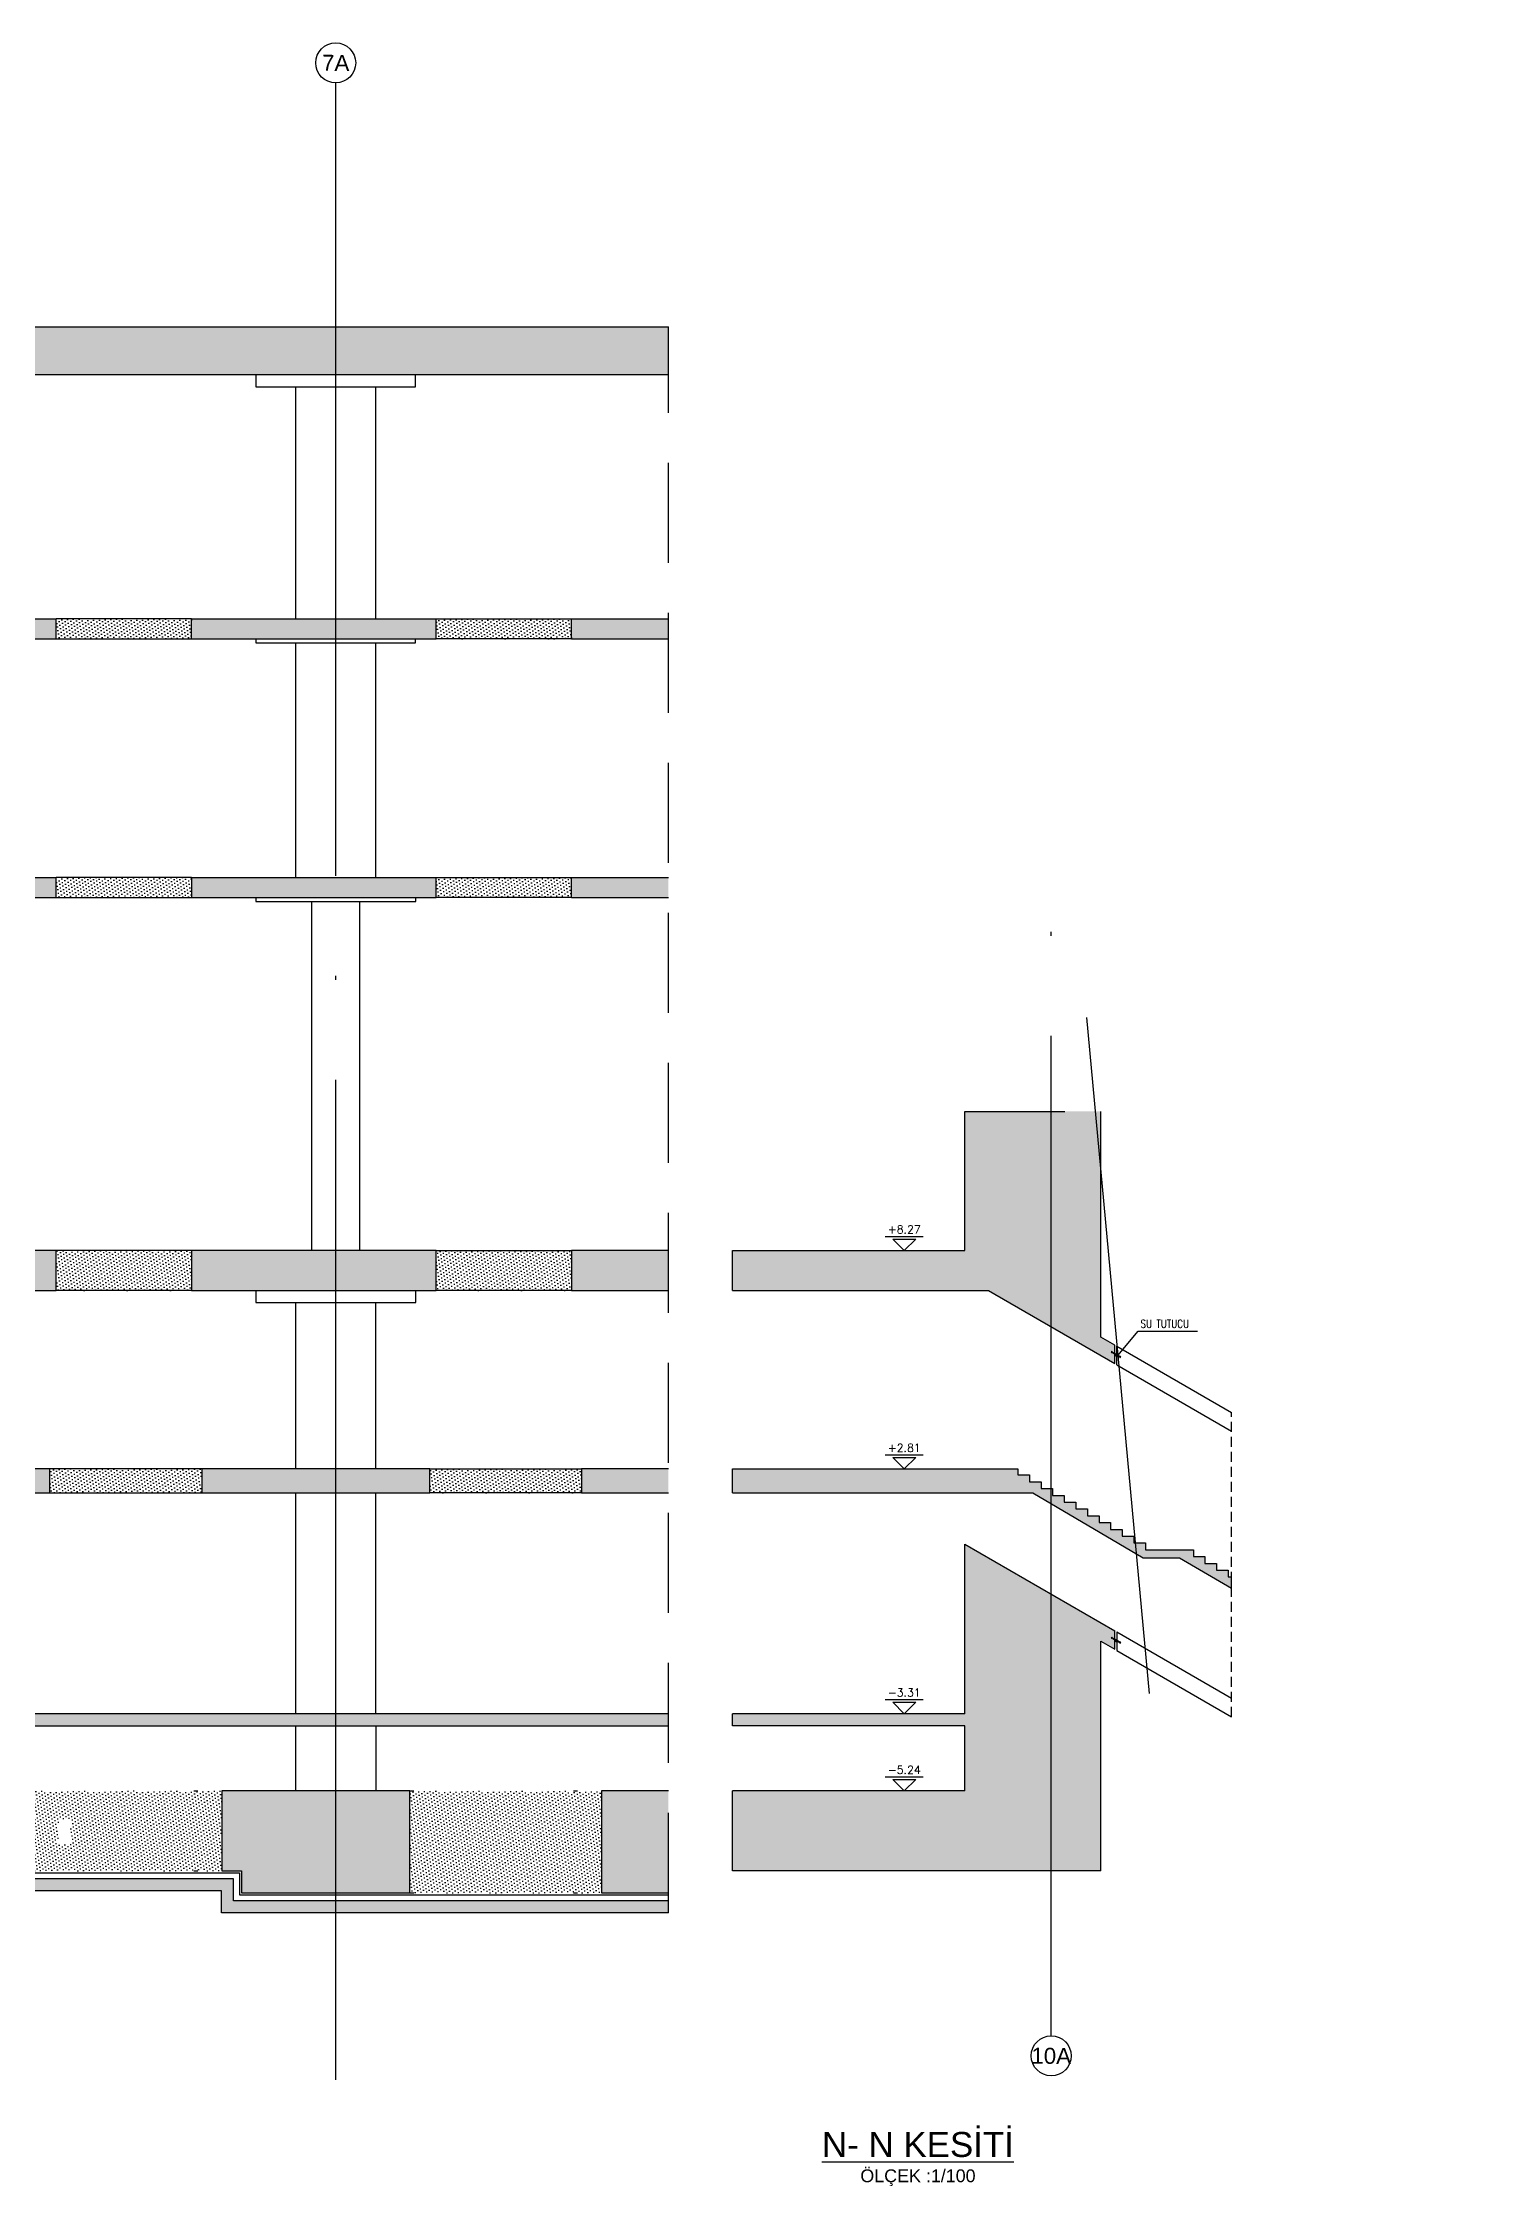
# Model space of a CAD drawing. Header units: millimetres. Extents: x 400408 to 401121, y 4543945 to 4544109.
# Drawn here: x 401084.9 to 401121, y 4543950.9 to 4544004.5 of the extents above; entities that cross this region are included whole.
import ezdxf
from ezdxf.enums import TextEntityAlignment as Align

# ---------------------------------------------------------------- set-up
doc = ezdxf.new("R2010")
doc.units = ezdxf.units.MM
for name, pattern in [('AKS', [3, 2.5, -0.25, 0, -0.25]), ('CIZGI', [0.4, 0.25, -0.15]), ('CONTINU', [0]), ('Dot', [4, 0, -4]), ('HIDDEN', [0.375, 0.25, -0.125]), ('UUC-ST-KAL-I05-101-U-000$0$ACAD_ISO05W100', [33, 24, -3, 0, -3, 0, -3])]:
    doc.linetypes.add(name, pattern=pattern)
for name, color, linetype in [('aks prota', 2, 'AKS'), ('caks prota', 4, 'Continuous'), ('görünüş prota', 4, 'Continuous'), ('kesik prota', 2, 'CIZGI'), ('kesit prota', 1, 'Continuous'), ('kesit tarama prota', 252, 'Continuous'), ('kolon tarama prota', 252, 'Continuous'), ('kot prota', 4, 'Continuous'), ('not yazısı prota', 6, 'Continuous'), ('not çizgisi prota', 4, 'Continuous'), ('PRT-CST-rc_level', 6, 'Continuous'), ('PRT-CST-rc_levermark', 4, 'Continuous'), ('st_s_ölçü', 4, 'Continuous'), ('t35 prota', 3, 'Continuous'), ('taks prota', 7, 'Continuous'), ('tplan prota', 7, 'Continuous'), ('UUC-ST-KAL-I05-101-U-000$0$st_s_su tutucu', 2, 'Continuous'), ('ölçü prota', 4, 'Continuous')]:
    doc.layers.add(name, color=color, linetype=linetype)
doc.styles.add('Arial', font='Arial.ttf')
doc.styles.add('OLCU', font='romanstw.shx')
doc.styles.add('TAKS', font='Arial Unicode.ttf')
doc.styles.add('TSIMPLEX', font='romanstw.shx')
doc.dimstyles.new('1-50', dxfattribs={"dimtxt": 10, "dimasz": 4, "dimexe": 4, "dimexo": 8, "dimgap": 4, "dimtad": 1, "dimdec": 1, "dimrnd": 0.05, "dimzin": 9, "dimdsep": 46, "dimtxsty": 'OLCU', "dimblk1": 'OBLIQUE', "dimblk2": 'OBLIQUE', "dimsah": 1, "dimcen": 2, "dimdle": 4, "dimclrd": 4, "dimclre": 4, "dimclrt": 3, "dimadec": 1, "dimazin": 0, "dimtfac": 1, "dimtdec": 1, "dimtix": 1, "dimtmove": 2, "dimatfit": 3, "dimldrblk": 'OBLIQUE', "dimfxl": 1, "dimtvp": 1, "dimtolj": 1, "dimtzin": 1, "dimarcsym": 0})
pattern_1 = [(36, (401064.47961, 4543652.329636), (-0.014547592, 0.087543451), [0, -0.079375])]
pattern_2 = [(36, (401043.88173, 4544117.26204), (-0.014547592, 0.08754345), [0, -0.079375])]

# ---------------------------------------------------------------- blocks, each defined once
blk = doc.blocks.new('G-G Kesiti')
at = {"layer": 'kesit tarama prota'}
h = blk.add_hatch(color=256, dxfattribs=at)
h.dxf.hatch_style = 1
h.paths.add_polyline_path([(401164.413, 4543997.121), (401164.413, 4543996.421), (401164.013, 4543996.421), (401164.013, 4543995.921), (401222.482, 4543995.921), (401222.482, 4543997.121)])
h = blk.add_hatch(color=256, dxfattribs=at)
h.dxf.hatch_style = 1
h.paths.add_polyline_path([(401166.413, 4543973.431), (401180.813, 4543973.431), (401180.813, 4543974.031), (401165.913, 4543974.031), (401165.913, 4543982.861), (401170.446, 4543982.861), (401170.446, 4543981.261), (401174.003, 4543981.261), (401186.336, 4543974.031), (401183.013, 4543974.031), (401183.013, 4543973.431), (401185.063, 4543973.431), (401185.063, 4543973.03), (401187.511, 4543973.03), (401187.511, 4543974.031), (401187.325, 4543974.031), (401185.444, 4543975.134), (401185.444, 4543976.041), (401186.3, 4543976.041), (401189.167, 4543974.361), (401189.167, 4543974.031), (401189.031, 4543974.031), (401189.031, 4543973.531), (401201.087, 4543966.571), (401205.159, 4543966.571), (401205.159, 4543967.971), (401207.013, 4543967.971), (401207.013, 4543968.571), (401201.524, 4543968.571), (401201.524, 4543968.371), (401201.224, 4543968.371), (401201.224, 4543968.761), (401200.934, 4543968.761), (401200.934, 4543968.931), (401200.644, 4543968.931), (401200.644, 4543969.101), (401200.354, 4543969.101), (401200.354, 4543969.271), (401200.064, 4543969.271), (401200.064, 4543969.441), (401199.774, 4543969.441), (401199.774, 4543969.611), (401199.484, 4543969.611), (401199.484, 4543969.781), (401199.194, 4543969.781), (401199.194, 4543969.951), (401198.904, 4543969.951), (401198.904, 4543970.121), (401198.614, 4543970.121), (401198.614, 4543970.291), (401198.324, 4543970.291), (401198.324, 4543970.461), (401198.034, 4543970.461), (401198.034, 4543970.631), (401197.744, 4543970.631), (401197.744, 4543970.801), (401197.454, 4543970.801), (401197.454, 4543970.971), (401197.164, 4543970.971), (401197.164, 4543971.141), (401195.964, 4543971.141), (401195.964, 4543971.311), (401195.674, 4543971.311), (401195.674, 4543971.481), (401195.384, 4543971.481), (401195.384, 4543971.651), (401195.094, 4543971.651), (401195.094, 4543971.821), (401194.804, 4543971.821), (401194.804, 4543971.991), (401194.514, 4543971.991), (401194.514, 4543972.161), (401194.224, 4543972.161), (401194.224, 4543972.331), (401193.934, 4543972.331), (401193.934, 4543972.501), (401193.644, 4543972.501), (401193.644, 4543972.671), (401193.354, 4543972.671), (401193.354, 4543972.841), (401193.064, 4543972.841), (401193.064, 4543973.011), (401192.774, 4543973.011), (401192.774, 4543973.181), (401192.484, 4543973.181), (401192.484, 4543973.351), (401192.194, 4543973.351), (401192.194, 4543973.521), (401191.904, 4543973.521), (401191.904, 4543973.691), (401190.704, 4543973.691), (401190.704, 4543973.861), (401190.414, 4543973.861), (401190.414, 4543974.031), (401190.124, 4543974.031), (401190.124, 4543974.201), (401189.834, 4543974.201), (401189.834, 4543974.371), (401189.544, 4543974.371), (401189.544, 4543974.541), (401189.254, 4543974.541), (401189.254, 4543974.711), (401188.964, 4543974.711), (401188.964, 4543974.881), (401188.674, 4543974.881), (401188.674, 4543975.051), (401188.384, 4543975.051), (401188.384, 4543975.221), (401188.094, 4543975.221), (401188.094, 4543975.391), (401187.804, 4543975.391), (401187.804, 4543975.561), (401187.514, 4543975.561), (401187.514, 4543975.731), (401187.224, 4543975.731), (401187.224, 4543975.901), (401186.934, 4543975.901), (401186.934, 4543976.071), (401186.644, 4543976.071), (401186.644, 4543976.241), (401185.444, 4543976.241), (401185.444, 4543976.411), (401185.154, 4543976.411), (401185.154, 4543976.581), (401184.864, 4543976.581), (401184.864, 4543976.751), (401184.574, 4543976.751), (401184.574, 4543976.921), (401184.284, 4543976.921), (401184.284, 4543977.091), (401183.994, 4543977.091), (401183.994, 4543977.261), (401183.704, 4543977.261), (401183.704, 4543977.431), (401183.414, 4543977.431), (401183.414, 4543977.601), (401183.124, 4543977.601), (401183.124, 4543977.771), (401182.834, 4543977.771), (401182.834, 4543977.941), (401182.544, 4543977.941), (401182.544, 4543978.111), (401182.254, 4543978.111), (401182.254, 4543978.281), (401181.964, 4543978.281), (401181.964, 4543978.451), (401181.674, 4543978.451), (401181.674, 4543978.621), (401180.474, 4543978.621), (401180.474, 4543978.791), (401180.184, 4543978.791), (401180.184, 4543978.961), (401179.894, 4543978.961), (401179.894, 4543979.131), (401179.604, 4543979.131), (401179.604, 4543979.301), (401179.314, 4543979.301), (401179.314, 4543979.471), (401179.024, 4543979.471), (401179.024, 4543979.641), (401178.734, 4543979.641), (401178.734, 4543979.811), (401178.444, 4543979.811), (401178.444, 4543979.981), (401178.154, 4543979.981), (401178.154, 4543980.151), (401177.864, 4543980.151), (401177.864, 4543980.321), (401177.574, 4543980.321), (401177.574, 4543980.491), (401177.284, 4543980.491), (401177.284, 4543980.661), (401176.994, 4543980.661), (401176.994, 4543980.831), (401176.704, 4543980.831), (401176.704, 4543981.001), (401175.504, 4543981.001), (401175.504, 4543981.171), (401175.214, 4543981.171), (401175.214, 4543981.341), (401174.924, 4543981.341), (401174.924, 4543981.511), (401174.634, 4543981.511), (401174.634, 4543981.681), (401174.344, 4543981.681), (401174.344, 4543981.851), (401174.054, 4543981.851), (401174.054, 4543982.021), (401173.764, 4543982.021), (401173.764, 4543982.191), (401173.474, 4543982.191), (401173.474, 4543982.361), (401173.184, 4543982.361), (401173.184, 4543982.531), (401172.894, 4543982.531), (401172.894, 4543982.701), (401172.604, 4543982.701), (401172.604, 4543982.871), (401172.314, 4543982.871), (401172.314, 4543983.041), (401172.024, 4543983.041), (401172.024, 4543983.211), (401171.734, 4543983.211), (401171.734, 4543983.361), (401165.913, 4543983.361), (401165.913, 4543989.321), (401180.813, 4543989.321), (401180.813, 4543989.821), (401164.013, 4543989.821), (401164.013, 4543989.321), (401164.413, 4543989.321), (401164.413, 4543958.521), (401180.313, 4543958.521), (401180.313, 4543960.521), (401166.413, 4543960.521), (401166.413, 4543962.151), (401198.755, 4543962.151), (401198.755, 4543960.521), (401199.255, 4543960.521), (401199.255, 4543962.459), (401197.359, 4543963.554), (401197.359, 4543964.311), (401198.215, 4543964.311), (401201.449, 4543962.415), (401201.449, 4543960.521), (401201.749, 4543960.521), (401201.749, 4543962.051), (401202.244, 4543962.051), (401202.244, 4543962.251), (401204.555, 4543962.251), (401204.555, 4543960.521), (401201.813, 4543960.521), (401201.813, 4543958.521), (401206.513, 4543958.521), (401206.513, 4543960.521), (401204.855, 4543960.521), (401204.855, 4543962.151), (401222.482, 4543962.151), (401222.482, 4543962.451), (401202.044, 4543962.451), (401202.044, 4543962.251), (401201.749, 4543962.251), (401201.749, 4543962.641), (401201.459, 4543962.641), (401201.459, 4543962.811), (401201.169, 4543962.811), (401201.169, 4543962.981), (401200.879, 4543962.981), (401200.879, 4543963.151), (401200.589, 4543963.151), (401200.589, 4543963.321), (401200.299, 4543963.321), (401200.299, 4543963.491), (401200.009, 4543963.491), (401200.009, 4543963.661), (401199.719, 4543963.661), (401199.719, 4543963.831), (401199.429, 4543963.831), (401199.429, 4543964.001), (401199.139, 4543964.001), (401199.139, 4543964.171), (401198.849, 4543964.171), (401198.849, 4543964.341), (401198.559, 4543964.341), (401198.559, 4543964.511), (401197.359, 4543964.511), (401197.359, 4543964.681), (401197.069, 4543964.681), (401197.069, 4543964.851), (401196.779, 4543964.851), (401196.779, 4543965.021), (401196.489, 4543965.021), (401196.489, 4543965.191), (401196.199, 4543965.191), (401196.199, 4543965.361), (401195.909, 4543965.361), (401195.909, 4543965.531), (401195.619, 4543965.531), (401195.619, 4543965.701), (401195.329, 4543965.701), (401195.329, 4543965.871), (401195.039, 4543965.871), (401195.039, 4543966.041), (401194.749, 4543966.041), (401194.749, 4543966.211), (401194.459, 4543966.211), (401194.459, 4543966.381), (401194.169, 4543966.381), (401194.169, 4543966.551), (401192.969, 4543966.551), (401192.969, 4543966.721), (401192.679, 4543966.721), (401192.679, 4543966.891), (401192.389, 4543966.891), (401192.389, 4543967.061), (401192.099, 4543967.061), (401192.099, 4543967.231), (401191.809, 4543967.231), (401191.809, 4543967.401), (401191.519, 4543967.401), (401191.519, 4543967.571), (401191.229, 4543967.571), (401191.229, 4543967.741), (401190.939, 4543967.741), (401190.939, 4543967.911), (401190.649, 4543967.911), (401190.649, 4543968.081), (401190.359, 4543968.081), (401190.359, 4543968.251), (401190.069, 4543968.251), (401190.069, 4543968.421), (401189.779, 4543968.421), (401189.779, 4543968.571), (401183.013, 4543968.571), (401183.013, 4543967.971), (401186.813, 4543967.971), (401186.813, 4543966.571), (401191.133, 4543966.571), (401198.269, 4543962.451), (401166.413, 4543962.451), (401166.413, 4543967.971), (401180.813, 4543967.971), (401180.813, 4543968.571), (401166.413, 4543968.571)])
h.paths.add_polyline_path([(401170.946, 4543981.761), (401170.946, 4543983.161), (401171.424, 4543983.161), (401173.812, 4543981.761)], flags=16)
h.paths.add_polyline_path([(401180.474, 4543978.047), (401180.474, 4543978.421), (401181.33, 4543978.421), (401185.144, 4543976.185), (401185.144, 4543975.31)], flags=16)
h.paths.add_polyline_path([(401187.413, 4543968.371), (401189.469, 4543968.371), (401191.266, 4543967.318), (401191.266, 4543967.071), (401187.413, 4543967.071)], flags=16)
h.paths.add_polyline_path([(401190.694, 4543973.149), (401190.694, 4543973.491), (401191.56, 4543973.491), (401195.664, 4543971.085), (401195.664, 4543970.279)], flags=16)
h.paths.add_polyline_path([(401192.969, 4543966.351), (401193.825, 4543966.351), (401197.059, 4543964.455), (401197.059, 4543963.727), (401192.969, 4543966.088)], flags=16)
h.paths.add_polyline_path([(401195.964, 4543970.941), (401196.82, 4543970.941), (401200.924, 4543968.535), (401200.924, 4543967.243), (401195.964, 4543970.106)], flags=16)
h.paths.add_polyline_path([(401201.224, 4543968.171), (401201.724, 4543968.171), (401201.724, 4543968.371), (401204.559, 4543968.371), (401204.559, 4543967.071), (401201.224, 4543967.071)], flags=16)
h = blk.add_hatch(color=256, dxfattribs=at)
h.dxf.hatch_style = 1
h.paths.add_polyline_path([(401207.175, 4543989.821), (401201.059, 4543989.821), (401201.059, 4543989.321), (401207.175, 4543989.321)])
h = blk.add_hatch(dxfattribs=at)
h.set_pattern_fill('DOTS', color=2, scale=0.05, angle=36)
h.set_pattern_definition(pattern_1)
h.paths.add_polyline_path([(401210.559, 4543989.821), (401207.175, 4543989.821), (401207.175, 4543989.321), (401210.559, 4543989.321)])
h = blk.add_hatch(color=256, dxfattribs=at)
h.dxf.hatch_style = 1
h.paths.add_polyline_path([(401216.675, 4543989.821), (401210.559, 4543989.821), (401210.559, 4543989.321), (401216.675, 4543989.321)])
h = blk.add_hatch(dxfattribs=at)
h.set_pattern_fill('DOTS', color=2, scale=0.05, angle=36)
h.set_pattern_definition(pattern_1)
h.paths.add_polyline_path([(401220.059, 4543989.821), (401216.675, 4543989.821), (401216.675, 4543989.321), (401220.059, 4543989.321)])
h = blk.add_hatch(color=256, dxfattribs=at)
h.dxf.hatch_style = 1
h.paths.add_polyline_path([(401222.482, 4543989.821), (401220.059, 4543989.821), (401220.059, 4543989.321), (401222.482, 4543989.321)])
h = blk.add_hatch(color=256, dxfattribs=at)
h.dxf.hatch_style = 1
h.paths.add_polyline_path([(401207.175, 4543983.361), (401201.059, 4543983.361), (401201.059, 4543982.861), (401207.175, 4543982.861)])
h = blk.add_hatch(dxfattribs=at)
h.set_pattern_fill('DOTS', color=2, scale=0.05, angle=36)
h.set_pattern_definition(pattern_1)
h.paths.add_polyline_path([(401210.559, 4543983.361), (401207.175, 4543983.361), (401207.175, 4543982.861), (401210.559, 4543982.861)])
h = blk.add_hatch(color=256, dxfattribs=at)
h.dxf.hatch_style = 1
h.paths.add_polyline_path([(401216.675, 4543983.361), (401210.559, 4543983.361), (401210.559, 4543982.861), (401216.675, 4543982.861)])
h = blk.add_hatch(dxfattribs=at)
h.set_pattern_fill('DOTS', color=2, scale=0.05, angle=36)
h.set_pattern_definition(pattern_1)
h.paths.add_polyline_path([(401220.059, 4543983.361), (401216.675, 4543983.361), (401216.675, 4543982.861), (401220.059, 4543982.861)])
h = blk.add_hatch(color=256, dxfattribs=at)
h.dxf.hatch_style = 1
h.paths.add_polyline_path([(401222.482, 4543983.361), (401220.059, 4543983.361), (401220.059, 4543982.861), (401222.482, 4543982.861)])
h = blk.add_hatch(color=256, dxfattribs=at)
h.dxf.hatch_style = 1
h.paths.add_polyline_path([(401207.175, 4543974.031), (401201.059, 4543974.031), (401201.059, 4543973.031), (401207.175, 4543973.031)])
h = blk.add_hatch(dxfattribs=at)
h.set_pattern_fill('DOTS', color=2, scale=0.05, angle=36)
h.set_pattern_definition(pattern_1)
h.paths.add_polyline_path([(401210.559, 4543974.031), (401207.175, 4543974.031), (401207.175, 4543973.031), (401210.559, 4543973.031)])
h = blk.add_hatch(color=256, dxfattribs=at)
h.dxf.hatch_style = 1
h.paths.add_polyline_path([(401216.675, 4543974.031), (401210.559, 4543974.031), (401210.559, 4543973.031), (401216.675, 4543973.031)])
h = blk.add_hatch(dxfattribs=at)
h.set_pattern_fill('DOTS', color=2, scale=0.05, angle=36)
h.set_pattern_definition(pattern_1)
h.paths.add_polyline_path([(401220.059, 4543974.031), (401216.675, 4543974.031), (401216.675, 4543973.031), (401220.059, 4543973.031)])
h = blk.add_hatch(color=256, dxfattribs=at)
h.dxf.hatch_style = 1
h.paths.add_polyline_path([(401222.482, 4543974.031), (401220.059, 4543974.031), (401220.059, 4543973.031), (401222.482, 4543973.031)])
h = blk.add_hatch(dxfattribs=at)
h.set_pattern_fill('DOTS', color=2, scale=0.05, angle=36)
h.set_pattern_definition(pattern_1)
h.paths.add_polyline_path([(401210.813, 4543968.571), (401207.013, 4543968.571), (401207.013, 4543967.971), (401210.813, 4543967.971)])
h = blk.add_hatch(color=256, dxfattribs=at)
h.dxf.hatch_style = 1
h.paths.add_polyline_path([(401216.513, 4543968.571), (401210.813, 4543968.571), (401210.813, 4543967.971), (401216.513, 4543967.971)])
h = blk.add_hatch(dxfattribs=at)
h.set_pattern_fill('DOTS', color=2, scale=0.05, angle=36)
h.set_pattern_definition(pattern_1)
h.paths.add_polyline_path([(401220.313, 4543968.571), (401216.513, 4543968.571), (401216.513, 4543967.971), (401220.313, 4543967.971)])
h = blk.add_hatch(color=256, dxfattribs=at)
h.dxf.hatch_style = 1
h.paths.add_polyline_path([(401222.482, 4543968.571), (401220.313, 4543968.571), (401220.313, 4543967.971), (401222.482, 4543967.971)])
h = blk.add_hatch(dxfattribs=at)
h.set_pattern_fill('DOTS', color=2, scale=0.05, angle=36)
h.set_pattern_definition(pattern_2)
h.paths.add_polyline_path([(401211.313, 4543960.521), (401206.513, 4543960.521), (401206.513, 4543958.521), (401211.313, 4543958.521)])
h.paths.add_polyline_path([(401207.525, 4543959.214), (401207.525, 4543959.829), (401207.225, 4543959.829), (401207.225, 4543959.214)], flags=16)
h = blk.add_hatch(color=256, dxfattribs=at)
h.dxf.hatch_style = 1
h.paths.add_polyline_path([(401216.013, 4543960.521), (401211.313, 4543960.521), (401211.313, 4543958.521), (401211.805, 4543958.521), (401211.805, 4543957.971), (401216.013, 4543957.971)])
h = blk.add_hatch(dxfattribs=at)
h.set_pattern_fill('DOTS', color=2, scale=0.05, angle=36)
h.set_pattern_definition(pattern_2)
h.paths.add_polyline_path([(401220.813, 4543960.521), (401216.013, 4543960.521), (401216.013, 4543957.971), (401220.813, 4543957.971)])
h = blk.add_hatch(color=256, dxfattribs=at)
h.dxf.hatch_style = 1
h.paths.add_polyline_path([(401222.482, 4543960.521), (401220.813, 4543960.521), (401220.813, 4543957.971), (401222.482, 4543957.971)])
h = blk.add_hatch(dxfattribs=at)
h.set_pattern_fill('AR-CONC', color=253, scale=0.001)
h.set_pattern_definition([(50, (401043.88173, 4544117.26204), (0.18218467, -0.01593909), [0.01905, -0.20955]), (355, (401043.88173, 4544117.26204), (-0.03524342, 0.19105685), [0.01524, -0.16764058]), (100.451445, (401043.89692, 4544117.26071), (0.14694125, 0.17511775), [0.01619001, -0.17809024]), (46.1842, (401043.88173, 4544117.31284), (0.27107904, -0.04204233), [0.028575, -0.314325]), (96.63556, (401043.90432, 4544117.30934), (0.23740413, 0.24742612), [0.02428502, -0.2671356]), (351.18415, (401043.88173, 4544117.31284), (0.23740413, 0.24742612), [0.02285997, -0.25145973]), (21, (401043.90713, 4544117.30014), (0.15161439, -0.1022652), [0.01905, -0.20955]), (326, (401043.90713, 4544117.30014), (0.06180203, 0.18418797), [0.01524, -0.16764]), (71.451445, (401043.91977, 4544117.29162), (0.21341642, 0.08192277), [0.01619001, -0.17808994]), (37.5, (401043.881733, 4544117.26204), (0.003088603, 0.084555039), [0, -0.165608, 0, -0.17018, 0, -0.168275]), (7.5, (401043.88173, 4544117.26204), (0.066819663, 0.100180575), [0, -0.097028, 0, -0.161798, 0, -0.064135]), (327.5, (401043.82509, 4544117.26204), (0.135590595, -0.005728744), [0, -0.0635, 0, -0.19812, 0, -0.26289]), (317.5, (401043.79969, 4544117.26204), (0.14812918, 0.02542649), [0, -0.08255, 0, -0.131572, 0, -0.18669])])
h.paths.add_polyline_path([(401211.605, 4543958.321), (401163.613, 4543958.321), (401163.613, 4543958.021), (401211.305, 4543958.021), (401211.305, 4543957.471), (401222.482, 4543957.471), (401222.482, 4543957.771), (401211.605, 4543957.771)])
at = {"layer": 'aks prota', "ltscale": 10}
blk.add_line((401214.163, 4543953.299), (401214.163, 4544003.223), dxfattribs=at)
at = {"layer": 'caks prota', "ltscale": 0.05}
blk.add_circle((401214.163, 4544003.723), 0.5, dxfattribs=at)
at = {"layer": 'görünüş prota'}
for p, q in [((401213.163, 4543989.821), (401213.163, 4543995.621)), ((401215.163, 4543989.821), (401215.163, 4543995.621)), ((401213.163, 4543983.361), (401213.163, 4543989.221)), ((401215.163, 4543983.361), (401215.163, 4543989.221)), ((401213.563, 4543974.031), (401213.563, 4543982.761)), ((401214.763, 4543974.031), (401214.763, 4543982.761)), ((401213.163, 4543968.571), (401213.163, 4543972.731)), ((401215.163, 4543968.571), (401215.163, 4543972.731)), ((401213.163, 4543962.451), (401213.163, 4543967.971)), ((401215.163, 4543962.451), (401215.163, 4543967.971)), ((401213.163, 4543960.521), (401213.163, 4543962.151)), ((401215.163, 4543962.151), (401215.163, 4543960.521))]:
    blk.add_line(p, q, dxfattribs=at)
for points in [[(401212.161, 4543995.921), (401212.161, 4543995.621), (401216.161, 4543995.621), (401216.161, 4543995.921)], [(401210.559, 4543989.821), (401207.175, 4543989.821)], [(401216.675, 4543989.821), (401220.059, 4543989.821)], [(401207.175, 4543989.321), (401210.559, 4543989.321)], [(401212.161, 4543989.321), (401212.161, 4543989.221), (401216.161, 4543989.221), (401216.161, 4543989.321)], [(401220.059, 4543989.321), (401216.675, 4543989.321)], [(401210.559, 4543983.361), (401207.175, 4543983.361)], [(401216.675, 4543983.361), (401220.059, 4543983.361)], [(401207.175, 4543982.861), (401210.559, 4543982.861)], [(401212.163, 4543982.861), (401212.163, 4543982.761), (401216.163, 4543982.761), (401216.163, 4543982.861)], [(401220.059, 4543982.861), (401216.675, 4543982.861)], [(401210.559, 4543974.031), (401207.175, 4543974.031)], [(401216.675, 4543974.031), (401220.059, 4543974.031)], [(401210.559, 4543973.031), (401207.175, 4543973.031)], [(401220.059, 4543973.031), (401216.675, 4543973.031)], [(401210.813, 4543968.571), (401207.013, 4543968.571)], [(401216.513, 4543968.571), (401220.313, 4543968.571)], [(401207.013, 4543967.971), (401210.813, 4543967.971)], [(401220.313, 4543967.971), (401216.513, 4543967.971)], [(401222.482, 4543957.771), (401211.605, 4543957.771), (401211.605, 4543958.321), (401163.613, 4543958.321)], [(401222.482, 4543957.471), (401211.305, 4543957.471), (401211.305, 4543958.021), (401163.613, 4543958.021)]]:
    blk.add_lwpolyline(points, dxfattribs=at)
at = {"layer": 'görünüş prota', "color": 4, "linetype": 'Dot'}
for points in [[(401206.513, 4543960.521), (401211.313, 4543960.521)], [(401216.013, 4543960.521), (401220.813, 4543960.521)], [(401206.513, 4543958.521), (401211.313, 4543958.521)], [(401216.013, 4543957.971), (401220.813, 4543957.971)]]:
    blk.add_lwpolyline(points, dxfattribs=at)
at = {"layer": 'kesik prota', "linetype": 'HIDDEN', "ltscale": 10}
blk.add_lwpolyline([(401222.482, 4543957.471), (401222.482, 4543997.121)], dxfattribs=at)
at = {"layer": 'kesit prota', "color": 1}
for p, q in [((401164.413, 4543997.121), (401222.482, 4543997.121)), ((401201.059, 4543989.821), (401207.175, 4543989.821)), ((401207.175, 4543989.321), (401207.175, 4543989.821)), ((401210.559, 4543989.821), (401216.675, 4543989.821)), ((401210.559, 4543989.321), (401210.559, 4543989.821)), ((401216.675, 4543989.321), (401216.675, 4543989.821)), ((401220.059, 4543989.821), (401222.482, 4543989.821)), ((401220.059, 4543989.321), (401220.059, 4543989.821)), ((401201.059, 4543989.321), (401207.175, 4543989.321)), ((401210.559, 4543989.321), (401216.675, 4543989.321)), ((401220.059, 4543989.321), (401222.482, 4543989.321)), ((401201.059, 4543983.361), (401207.175, 4543983.361)), ((401207.175, 4543982.861), (401207.175, 4543983.361)), ((401210.559, 4543983.361), (401216.675, 4543983.361)), ((401210.559, 4543983.361), (401210.559, 4543982.861)), ((401216.675, 4543982.861), (401216.675, 4543983.361)), ((401220.059, 4543983.361), (401222.482, 4543983.361)), ((401220.059, 4543982.861), (401220.059, 4543983.361)), ((401201.059, 4543982.861), (401207.175, 4543982.861)), ((401210.559, 4543982.861), (401216.675, 4543982.861)), ((401220.059, 4543982.861), (401222.482, 4543982.861)), ((401204.855, 4543962.151), (401222.482, 4543962.151))]:
    blk.add_line(p, q, dxfattribs=at)
at = {"layer": 'kesit prota'}
blk.add_lwpolyline([(401222.482, 4543995.921), (401164.013, 4543995.921), (401164.013, 4543996.421), (401164.413, 4543996.421), (401164.413, 4543997.121)], dxfattribs=at)
at = {"layer": 'kesit prota', "color": 1}
for points in [[(401205.159, 4543967.971), (401207.013, 4543967.971), (401207.013, 4543968.571), (401201.524, 4543968.571)], [(401222.482, 4543974.031), (401220.059, 4543974.031), (401220.059, 4543973.031), (401222.482, 4543973.031)], [(401222.482, 4543962.451), (401202.044, 4543962.451)], [(401222.482, 4543968.571), (401220.313, 4543968.571), (401220.313, 4543967.971), (401222.482, 4543967.971)], [(401211.805, 4543957.971), (401216.013, 4543957.971), (401216.013, 4543960.521), (401211.313, 4543960.521), (401211.313, 4543958.521), (401211.805, 4543958.521), (401211.805, 4543957.971)], [(401222.482, 4543960.521), (401220.813, 4543960.521), (401220.813, 4543957.971)], [(401220.813, 4543957.971), (401222.482, 4543957.971)]]:
    blk.add_lwpolyline(points, dxfattribs=at)
for points in [[(401201.059, 4543973.031), (401207.175, 4543973.031), (401207.175, 4543974.031), (401201.059, 4543974.031)], [(401210.559, 4543973.031), (401216.675, 4543973.031), (401216.675, 4543974.031), (401210.559, 4543974.031)], [(401210.813, 4543967.971), (401216.513, 4543967.971), (401216.513, 4543968.571), (401210.813, 4543968.571)]]:
    blk.add_lwpolyline(points, close=True, dxfattribs=at)
at = {"layer": 'kesit tarama prota'}
blk.add_lwpolyline([(401222.482, 4543962.151), (401222.482, 4543962.451)], dxfattribs=at)
at = {"layer": 'ölçü prota'}
for points in [[(401212.163, 4543973.031), (401212.163, 4543972.731), (401216.163, 4543972.731), (401216.163, 4543973.031)], [(401163.613, 4543958.471), (401211.755, 4543958.471), (401211.755, 4543957.921), (401222.482, 4543957.921)]]:
    blk.add_lwpolyline(points, dxfattribs=at)
at = {"layer": 'taks prota', "style": 'TAKS'}
blk.add_text('7A', height=0.4, rotation=359.5052, dxfattribs=at).set_placement((401214.163, 4544003.723), align=Align.MIDDLE_CENTER)
blk = doc.blocks.new('KOTK5')
at = {"layer": 'PRT-CST-rc_levermark'}
blk.add_line((217, 160), (-213, 160), dxfattribs=at)
blk.add_lwpolyline([(130, 130), (-130, 130), (0, 0)], close=True, dxfattribs=at)
at = {"layer": 'PRT-CST-rc_level', "style": 'OLCU'}
blk.add_attdef('000.00', text='', height=90, dxfattribs=at).set_placement((0, 193), align=Align.CENTER)
blk = doc.blocks.new('_Oblique')
at = {"layer": 'st_s_ölçü', "lineweight": -2}
blk.add_line((-0.5, -0.5), (0.5, 0.5), dxfattribs=at)
blk = doc.blocks.new('N-N Kesiti')
at = {"layer": 'kesit tarama prota'}
h = blk.add_hatch(color=256, dxfattribs=at)
h.dxf.hatch_style = 1
h.paths.add_polyline_path([(401321.297, 4543947.56), (401315.485, 4543947.56), (401315.485, 4543946.56), (401321.887, 4543946.56), (401325.046, 4543944.736), (401325.046, 4543945.198), (401324.7, 4543945.398), (401324.7, 4543951.038), (401321.297, 4543951.038)])
h = blk.add_hatch(color=256, dxfattribs=at)
h.dxf.hatch_style = 1
h.paths.add_polyline_path([(401321.297, 4543941.5), (401322.996, 4543941.5), (401325.759, 4543939.88), (401326.669, 4543939.88), (401327.969, 4543939.118), (401327.969, 4543939.4), (401327.884, 4543939.4), (401327.884, 4543939.57), (401327.594, 4543939.57), (401327.594, 4543939.74), (401327.304, 4543939.74), (401327.304, 4543939.91), (401327.014, 4543939.91), (401327.014, 4543940.08), (401325.814, 4543940.08), (401325.814, 4543940.25), (401325.524, 4543940.25), (401325.524, 4543940.42), (401325.234, 4543940.42), (401325.234, 4543940.59), (401324.944, 4543940.59), (401324.944, 4543940.76), (401324.654, 4543940.76), (401324.654, 4543940.93), (401324.364, 4543940.93), (401324.364, 4543941.1), (401324.074, 4543941.1), (401324.074, 4543941.27), (401323.784, 4543941.27), (401323.784, 4543941.44), (401323.494, 4543941.44), (401323.494, 4543941.61), (401323.204, 4543941.61), (401323.204, 4543941.78), (401322.914, 4543941.78), (401322.914, 4543941.95), (401322.624, 4543941.95), (401322.624, 4543942.1), (401315.485, 4543942.1), (401315.485, 4543941.5)])
h = blk.add_hatch(color=256, dxfattribs=at)
h.dxf.hatch_style = 1
h.paths.add_polyline_path([(401324.7, 4543937.794), (401325.046, 4543937.594), (401325.046, 4543938.056), (401321.297, 4543940.221), (401321.297, 4543935.98), (401315.485, 4543935.98), (401315.485, 4543935.68), (401321.297, 4543935.68), (401321.297, 4543934.05), (401315.485, 4543934.05), (401315.485, 4543932.05), (401324.7, 4543932.05)])
at = {"layer": 'aks prota', "ltscale": 10}
blk.add_line((401323.458, 4543927.929), (401323.458, 4543956.643), dxfattribs=at)
at = {"layer": 'caks prota', "ltscale": 0.05}
blk.add_circle((401323.458, 4543927.429), 0.5, dxfattribs=at)
at = {"layer": 'kesik prota', "ltscale": 10}
for p, q in [((401315.485, 4543946.56), (401315.485, 4543947.56)), ((401315.485, 4543941.5), (401315.485, 4543942.1))]:
    blk.add_line(p, q, dxfattribs=at)
for points in [[(401321.297, 4543951.038), (401324.7, 4543951.038)], [(401315.485, 4543935.68), (401315.485, 4543935.98)], [(401315.485, 4543932.05), (401315.485, 4543934.05)]]:
    blk.add_lwpolyline(points, dxfattribs=at)
at = {"layer": 'kesit prota', "color": 1}
for p, q in [((401324.7, 4543945.398), (401324.7, 4543951.038)), ((401321.297, 4543935.98), (401321.297, 4543940.221)), ((401321.297, 4543934.05), (401321.297, 4543935.68))]:
    blk.add_line(p, q, dxfattribs=at)
for points in [[(401315.485, 4543947.56), (401321.297, 4543947.56), (401321.297, 4543951.038)], [(401315.485, 4543946.56), (401321.887, 4543946.56), (401325.046, 4543944.736), (401325.046, 4543945.198), (401324.7, 4543945.398)], [(401315.485, 4543942.1), (401322.624, 4543942.1), (401322.624, 4543941.95), (401322.914, 4543941.95), (401322.914, 4543941.78), (401323.204, 4543941.78), (401323.204, 4543941.61), (401323.494, 4543941.61), (401323.494, 4543941.44), (401323.784, 4543941.44), (401323.784, 4543941.27), (401324.074, 4543941.27), (401324.074, 4543941.1), (401324.364, 4543941.1), (401324.364, 4543940.93), (401324.654, 4543940.93), (401324.654, 4543940.76), (401324.944, 4543940.76), (401324.944, 4543940.59), (401325.234, 4543940.59), (401325.234, 4543940.42), (401325.524, 4543940.42), (401325.524, 4543940.25), (401325.814, 4543940.25), (401325.814, 4543940.08), (401327.014, 4543940.08), (401327.014, 4543939.91), (401327.304, 4543939.91), (401327.304, 4543939.74), (401327.594, 4543939.74), (401327.594, 4543939.57), (401327.884, 4543939.57), (401327.884, 4543939.4), (401327.969, 4543939.4)], [(401315.485, 4543941.5), (401322.996, 4543941.5)], [(401322.996, 4543941.5), (401325.759, 4543939.88), (401326.669, 4543939.88), (401327.969, 4543939.118)], [(401321.297, 4543940.221), (401325.046, 4543938.056)], [(401324.7, 4543932.05), (401324.7, 4543937.794), (401325.046, 4543937.594), (401325.046, 4543938.056)], [(401321.297, 4543935.98), (401315.485, 4543935.98)], [(401321.297, 4543935.68), (401315.485, 4543935.68)], [(401321.297, 4543934.05), (401315.485, 4543934.05)], [(401324.7, 4543932.05), (401315.485, 4543932.05)]]:
    blk.add_lwpolyline(points, dxfattribs=at)
at = {"layer": 'kesit prota'}
blk.add_lwpolyline([(401327.969, 4543939.118), (401327.969, 4543939.4)], dxfattribs=at)
at = {"layer": 'kolon tarama prota'}
for p, q in [((401325.096, 4543944.707), (401325.096, 4543945.169)), ((401325.096, 4543938.027), (401325.096, 4543937.565))]:
    blk.add_line(p, q, dxfattribs=at)
for points in [[(401325.096, 4543945.169), (401327.969, 4543943.51)], [(401325.096, 4543944.707), (401327.969, 4543943.048)], [(401325.096, 4543938.027), (401327.969, 4543936.368)], [(401325.096, 4543937.565), (401327.969, 4543935.907)]]:
    blk.add_lwpolyline(points, dxfattribs=at)
at = {"layer": 'kolon tarama prota', "linetype": 'HIDDEN'}
blk.add_lwpolyline([(401327.969, 4543935.907), (401327.969, 4543943.51)], dxfattribs=at)
at = {"layer": 'UUC-ST-KAL-I05-101-U-000$0$st_s_su tutucu', "linetype": 'UUC-ST-KAL-I05-101-U-000$0$ACAD_ISO05W100', "ltscale": 0.05}
for points in [[(401325.084, 4543944.935, -0.57735), (401325.082, 4543944.933), (401325.051, 4543944.951, -0.57735), (401325.051, 4543944.954), (401325.072, 4543944.966, 0.57735), (401325.072, 4543944.969), (401325.032, 4543944.992), (401325.035, 4543944.997), (401325.031, 4543944.999), (401325.029, 4543944.994), (401325, 4543945.01), (401325.003, 4543945.015), (401325, 4543945.017), (401324.997, 4543945.012), (401324.979, 4543945.023), (401324.978, 4543945.038), (401324.973, 4543945.041), (401324.958, 4543945.014), (401324.962, 4543945.011), (401324.976, 4543945.018), (401324.994, 4543945.008), (401324.991, 4543945.003), (401324.995, 4543945.001), (401324.998, 4543945.006), (401325.026, 4543944.989), (401325.023, 4543944.984), (401325.027, 4543944.982), (401325.03, 4543944.987), (401325.062, 4543944.968, -0.57735), (401325.062, 4543944.965), (401325.043, 4543944.954, 0.57735), (401325.043, 4543944.951), (401325.086, 4543944.926, 0.57735), (401325.089, 4543944.927), (401325.089, 4543944.95, -0.57735), (401325.091, 4543944.952), (401325.124, 4543944.933), (401325.121, 4543944.928), (401325.125, 4543944.926), (401325.127, 4543944.931), (401325.156, 4543944.914), (401325.153, 4543944.909), (401325.156, 4543944.907), (401325.159, 4543944.912), (401325.177, 4543944.902), (401325.178, 4543944.886), (401325.183, 4543944.884), (401325.198, 4543944.911), (401325.194, 4543944.913), (401325.18, 4543944.906), (401325.162, 4543944.917), (401325.165, 4543944.922), (401325.161, 4543944.924), (401325.158, 4543944.919), (401325.13, 4543944.935), (401325.133, 4543944.94), (401325.129, 4543944.942), (401325.127, 4543944.937), (401325.087, 4543944.96, 0.57735), (401325.084, 4543944.959)], [(401325.084, 4543937.793, -0.57735), (401325.082, 4543937.792), (401325.051, 4543937.809, -0.57735), (401325.051, 4543937.812), (401325.072, 4543937.824, 0.57735), (401325.072, 4543937.827), (401325.032, 4543937.85), (401325.035, 4543937.855), (401325.031, 4543937.857), (401325.029, 4543937.852), (401325, 4543937.869), (401325.003, 4543937.874), (401325, 4543937.876), (401324.997, 4543937.871), (401324.979, 4543937.881), (401324.978, 4543937.897), (401324.973, 4543937.899), (401324.958, 4543937.872), (401324.962, 4543937.87), (401324.976, 4543937.877), (401324.994, 4543937.866), (401324.991, 4543937.861), (401324.995, 4543937.859), (401324.998, 4543937.864), (401325.026, 4543937.848), (401325.023, 4543937.843), (401325.027, 4543937.841), (401325.03, 4543937.846), (401325.062, 4543937.827, -0.57735), (401325.062, 4543937.824), (401325.043, 4543937.812, 0.57735), (401325.043, 4543937.809), (401325.086, 4543937.784, 0.57735), (401325.089, 4543937.786), (401325.089, 4543937.809, -0.57735), (401325.091, 4543937.81), (401325.124, 4543937.791), (401325.121, 4543937.786), (401325.125, 4543937.784), (401325.127, 4543937.789), (401325.156, 4543937.773), (401325.153, 4543937.768), (401325.156, 4543937.766), (401325.159, 4543937.771), (401325.177, 4543937.76), (401325.178, 4543937.745), (401325.183, 4543937.742), (401325.198, 4543937.769), (401325.194, 4543937.772), (401325.18, 4543937.765), (401325.162, 4543937.775), (401325.165, 4543937.78), (401325.161, 4543937.782), (401325.158, 4543937.777), (401325.13, 4543937.794), (401325.133, 4543937.799), (401325.129, 4543937.801), (401325.127, 4543937.796), (401325.087, 4543937.819, 0.57735), (401325.084, 4543937.817)]]:
    blk.add_lwpolyline(points, format="xyb", close=True, dxfattribs=at)
at = {"layer": 'kot prota', "linetype": 'CONTINU', "ltscale": 0.1}
ref = blk.add_blockref('KOTK5', (401319.783, 4543947.56), dxfattribs=dict(at, xscale=-0.002222222222222222, yscale=0.002222222222222222, zscale=0.002222222222222222, rotation=359.9999999999996))
ref.add_attrib('000.00', '+8.27', dxfattribs={"layer": 'PRT-CST-rc_level', "height": 0.2, "style": 'OLCU'}).set_placement((401319.783, 4543947.989), align=Align.CENTER)
ref = blk.add_blockref('KOTK5', (401319.783, 4543942.1), dxfattribs=dict(at, xscale=-0.002222222222222222, yscale=0.002222222222222222, zscale=0.002222222222222222, rotation=359.9999999999996))
ref.add_attrib('000.00', '+2.81', dxfattribs={"layer": 'PRT-CST-rc_level', "height": 0.2, "style": 'OLCU'}).set_placement((401319.783, 4543942.529), align=Align.CENTER)
ref = blk.add_blockref('KOTK5', (401319.783, 4543935.98), dxfattribs=dict(at, xscale=-0.002222222222222222, yscale=0.002222222222222222, zscale=0.002222222222222222, rotation=359.9999999999996))
ref.add_attrib('000.00', '-3.31', dxfattribs={"layer": 'PRT-CST-rc_level', "height": 0.2, "style": 'OLCU'}).set_placement((401319.783, 4543936.409), align=Align.CENTER)
ref = blk.add_blockref('KOTK5', (401319.783, 4543934.05), dxfattribs=dict(at, xscale=-0.002222222222222222, yscale=0.002222222222222222, zscale=0.002222222222222222, rotation=359.9999999999996))
ref.add_attrib('000.00', '-5.24', dxfattribs={"layer": 'PRT-CST-rc_level', "height": 0.2, "style": 'OLCU'}).set_placement((401319.783, 4543934.479), align=Align.CENTER)
at = {"layer": 'not yazısı prota', "ltscale": 0.05, "style": 'TSIMPLEX', "width": 0.8}
blk.add_text('SU TUTUCU', height=0.2, rotation=360, dxfattribs=at).set_placement((401325.692, 4543945.629))
at = {"layer": 't35 prota', "style": 'Arial'}
blk.add_text('ÖLÇEK :1/100', height=0.32, dxfattribs=at).set_placement((401320.125, 4543924.415), align=Align.MIDDLE)
at = {"layer": 'taks prota', "style": 'TAKS'}
blk.add_text('10A', height=0.4, rotation=359.5052, dxfattribs=at).set_placement((401323.458, 4543927.429), align=Align.MIDDLE_CENTER)
at = {"layer": 'tplan prota', "style": 'Arial'}
blk.add_text('%%UN- N KESİTİ', height=0.625, dxfattribs=at).set_placement((401320.125, 4543925.29), align=Align.MIDDLE)
at = {"layer": 'not çizgisi prota'}
blk.add_leader([(401325.127, 4543944.937), (401325.631, 4543945.544), (401327.116, 4543945.544)], dimstyle='1-50', override={"dimasz": 12, "dimgap": 4, "dimtad": 0}, dxfattribs=at)

msp = doc.modelspace()

# ---------------------------------------------------------------- block references
for name, p in [('G-G Kesiti', (-121.956, 0.293)), ('N-N Kesiti', (-213.356, 26.764))]:
    msp.add_blockref(name, p)

doc.saveas('drawing.dxf')
